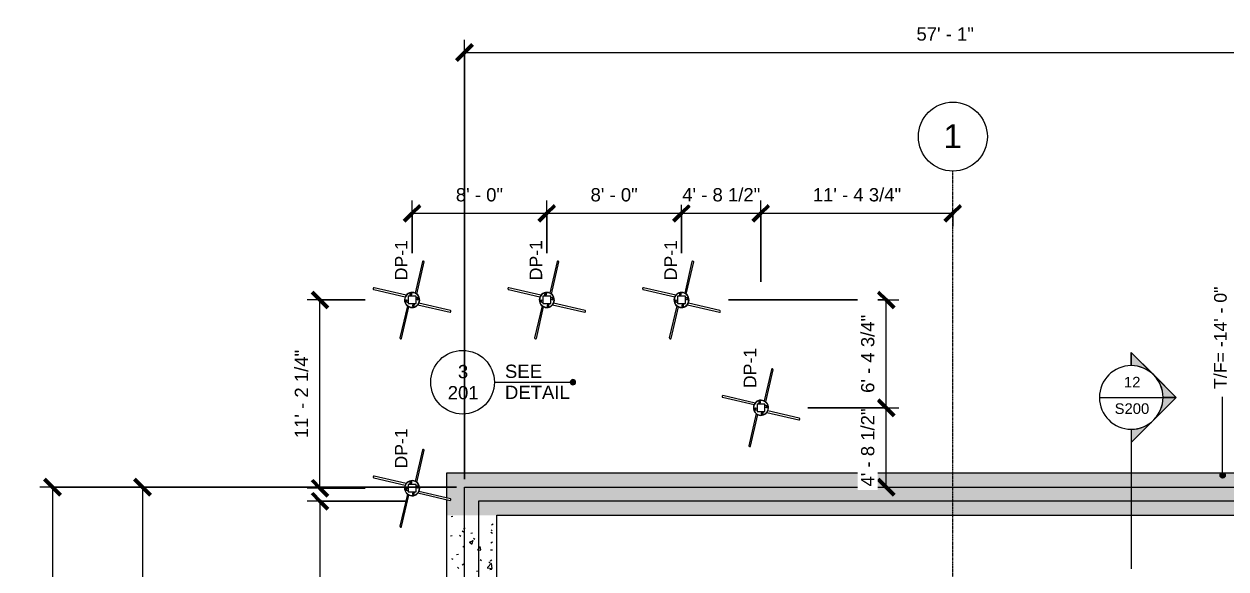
# Model space of a CAD drawing. Header units: inches. Extents: x -4143 to -1685, y 9660 to 12417.
# Drawn here: x -4143 to -3287, y 12029 to 12417 of the extents above; entities that cross this region are included whole.
import ezdxf

# ---------------------------------------------------------------- set-up
doc = ezdxf.new("R2010")
doc.units = ezdxf.units.IN
doc.header["$MEASUREMENT"] = 0
doc.linetypes.add('Línea de rejilla', pattern=[0.875, 0.5, -0.125, 0.125, -0.125])
doc.linetypes.add('Trazo', pattern=[0.25, 0.125, -0.125])
for name, color, linetype, lineweight in [('A-ANNO-DIMS', 211, 'Continuous', 9), ('A-ANNO-DIMS-96', 211, 'Continuous', 9), ('A-ANNO-NOTE', 131, 'Continuous', 9), ('A-DETL-GENF', 92, 'Continuous', 9), ('G-ANNO-SYMB', 111, 'Continuous', 9), ('S-FNDN', 32, 'Continuous', 9), ('S-FNDN-HDLN', 4, 'Trazo', 9), ('S-FNDN-IDEN', 2, 'Continuous', 9), ('S-GRID', 1, 'Continuous', 9), ('S-GRID-IDEN', 1, 'Continuous', 9)]:
    doc.layers.add(name, color=color, linetype=linetype, lineweight=lineweight)
doc.styles.add('Arial', font='arial.ttf', dxfattribs={"height": 9.448819})
doc.styles.add('Arial_1', font='arial.ttf', dxfattribs={"height": 17.007874})
doc.styles.add('Arial_2', font='arial.ttf', dxfattribs={"height": 9})
doc.styles.add('Arial_5', font='arial.ttf', dxfattribs={"height": 7.559055})
doc.dimstyles.new('Diagonal_-_Arial_2_5_rounding', dxfattribs={"dimscale": 12, "dimtxt": 9.640246, "dimasz": 0.944882, "dimexe": 0.755906, "dimexo": 0.472441, "dimgap": 0.472441, "dimtad": 1, "dimrnd": 0.25, "dimzin": 1, "dimdsep": 46, "dimlunit": 4, "dimtxsty": 'Arial', "dimblk1": 'OBLIQUE', "dimblk2": 'OBLIQUE', "dimsah": 1, "dimcen": 0.09, "dimazin": 0, "dimtfac": 1, "dimtdec": 4, "dimtix": 1, "dimtmove": 0, "dimatfit": 3, "dimfxl": 1, "dimtvp": 1, "dimtfill": 1, "dimfrac": 2, "dimtolj": 1, "dimtzin": 0, "dimarcsym": 2})
pattern_1 = [(50, (0, 0), (27.5427, -2.40992), [2.88, -31.68]), (355, (0, 0), (-5.327844, 28.884266), [2.304, -25.344]), (100.451, (2.295, -0.2), (22.215316, 26.47393), [2.448, -26.924]), (46.184, (0, 7.68), (40.981875, -6.35642), [4.32, -47.52]), (96.636, (3.415, 7.15), (35.89075, 37.40619), [3.671, -40.386]), (351.184, (0, 7.68), (35.89097, 37.40622), [3.456, -38.016]), (21, (3.84, 5.76), (22.921036, -15.46073), [2.88, -31.68]), (326, (3.84, 5.76), (9.34353, 27.84574), [2.304, -25.344]), (71.451, (5.75, 4.472), (32.26477, 12.38442), [2.448, -26.924]), (37.5, (0, 0), (0.466855, 12.782707), [1.267, -23.77, 1.267, -24.461, -25.44]), (37.5, (0, 0), (0.466855, 12.782707), [-50.765, 1.267, -24.173]), (7.5, (0, 0), (10.10159, 15.14509), [1.267, -13.402, 1.267, -23.194, -9.696]), (7.5, (0, 0), (10.10159, 15.14509), [-39.13, 1.267, -8.429]), (327.5, (-8.563, 0), (20.499161, -0.86578), [1.267, -8.333, 1.267, -28.685, -39.744]), (327.5, (-8.563, 0), (20.499161, -0.86578), [-39.552, 1.267, -38.477]), (317.5, (-12.403, 0), (22.39478, 3.844288), [1.267, -11.213, 1.267, -18.624, -28.224]), (317.5, (-12.403, 0), (22.39478, 3.844288), [-32.371, 1.267, -26.957])]

# ---------------------------------------------------------------- blocks, each defined once
blk = doc.blocks.new('316600 - Special Foundations - Diamond Pier - Generic - 316600 - Special Foundations - Diamond Pier - Generic-562664-FOUNDATION PLAN 01')
at = {"layer": 'S-FNDN', "color": 7}
for p, q in [((7.46, 27.36), (2.26, 4.87)), ((3.39, 4.19), (8.68, 27.08)), ((-4.15, 3.38), (-27.08, 8.68)), ((-27.36, 7.46), (-4.87, 2.26)), ((2.77, 2.62), (-2.77, 2.62)), ((-2.77, 2.62), (-2.77, -2.62)), ((-1.42, 4.32), (-1.77, 2.8)), ((-0.47, 2.87), (-0.2, 4.04)), ((2.77, -2.62), (2.77, 2.62)), ((4.32, 1.42), (2.77, 1.78)), ((2.86, 0.48), (4.04, 0.2)), ((-3.39, -4.19), (-8.68, -27.08)), ((-7.46, -27.36), (-2.26, -4.87)), ((-4.32, -1.42), (-2.77, -1.78)), ((-2.88, -0.47), (-4.04, -0.2)), ((-2.77, -2.62), (2.77, -2.62)), ((0.47, -2.87), (0.2, -4.04)), ((1.42, -4.32), (1.77, -2.8)), ((4.15, -3.38), (27.08, -8.68)), ((27.36, -7.46), (4.87, -2.26))]:
    blk.add_line(p, q, dxfattribs=at)
for radius, start, end in [(5.41, 166.9807, 346.9807), (5.41, 346.9807, 166.9807), (5.21, 166.9807, 346.9807), (5.21, 346.9807, 166.9807)]:
    blk.add_arc((0, 0), radius, start, end, dxfattribs=at)
for centre, major_axis, start_param, end_param in [((8.07, 27.22), (-0.609, 0.141), 4.712389, 6.283185), ((8.07, 27.22), (-0.609, 0.141), 3.141593, 4.712389), ((-27.22, 8.07), (0.141, 0.609), 0, 1.570796), ((-27.22, 8.07), (0.141, 0.609), 1.570796, 3.141593), ((-0.81, 4.18), (-0.609, 0.141), 4.712389, 7.853982), ((-0.81, 4.18), (-0.609, 0.141), 1.570796, 4.712389), ((4.18, 0.81), (0.141, 0.609), 1.570796, 4.712389), ((4.18, 0.81), (0.141, 0.609), 4.712389, 7.853982), ((-4.18, -0.81), (0.141, 0.609), 1.570796, 4.712389), ((-4.18, -0.81), (0.141, 0.609), 4.712389, 7.853982), ((0.81, -4.18), (-0.609, 0.141), 4.712389, 7.853982), ((0.81, -4.18), (-0.609, 0.141), 1.570796, 4.712389), ((27.22, -8.07), (0.141, 0.609), 3.141593, 4.712389), ((27.22, -8.07), (0.141, 0.609), 4.712389, 6.283185), ((-8.07, -27.22), (-0.609, 0.141), 0, 1.570796), ((-8.07, -27.22), (-0.609, 0.141), 1.570796, 3.141593)]:
    blk.add_ellipse(centre, major_axis=major_axis, ratio=0.764544, start_param=start_param, end_param=end_param, dxfattribs=at)
blk = doc.blocks.new('316600 - Special Foundations - Diamond Pier - Generic - 316600 - Special Foundations - Diamond Pier - Generic-V32-FOUNDATION PLAN 01')
at = {"layer": 'S-FNDN', "color": 7}
for p, q in [((7.46, 27.36), (2.26, 4.87)), ((3.39, 4.19), (8.68, 27.08)), ((-4.15, 3.38), (-27.08, 8.68)), ((-27.36, 7.46), (-4.87, 2.26)), ((2.77, 2.62), (-2.77, 2.62)), ((-2.77, 2.62), (-2.77, -2.62)), ((-1.42, 4.32), (-1.77, 2.8)), ((-0.47, 2.87), (-0.2, 4.04)), ((2.77, -2.62), (2.77, 2.62)), ((4.32, 1.42), (2.77, 1.78)), ((2.88, 0.47), (4.04, 0.2)), ((-3.39, -4.19), (-8.68, -27.08)), ((-7.46, -27.36), (-2.26, -4.87)), ((-4.32, -1.42), (-2.77, -1.78)), ((-2.86, -0.48), (-4.04, -0.2)), ((-2.77, -2.62), (2.77, -2.62)), ((0.47, -2.87), (0.2, -4.04)), ((1.42, -4.32), (1.77, -2.8)), ((4.15, -3.38), (27.08, -8.68)), ((27.36, -7.46), (4.87, -2.26))]:
    blk.add_line(p, q, dxfattribs=at)
for radius, start, end in [(5.41, 166.9807, 346.9807), (5.41, 346.9807, 166.9807), (5.21, 166.9807, 346.9807), (5.21, 346.9807, 166.9807)]:
    blk.add_arc((0, 0), radius, start, end, dxfattribs=at)
for centre, major_axis, start_param, end_param in [((8.07, 27.22), (-0.609, 0.141), 4.712389, 6.283185), ((8.07, 27.22), (-0.609, 0.141), 3.141593, 4.712389), ((-27.22, 8.07), (0.141, 0.609), 0, 1.570796), ((-27.22, 8.07), (0.141, 0.609), 1.570796, 3.141593), ((-0.81, 4.18), (-0.609, 0.141), 4.712389, 7.853982), ((-0.81, 4.18), (-0.609, 0.141), 1.570796, 4.712389), ((4.18, 0.81), (0.141, 0.609), 1.570796, 4.712389), ((4.18, 0.81), (0.141, 0.609), 4.712389, 7.853982), ((-4.18, -0.81), (0.141, 0.609), 1.570796, 4.712389), ((-4.18, -0.81), (0.141, 0.609), 4.712389, 7.853982), ((0.81, -4.18), (-0.609, 0.141), 4.712389, 7.853982), ((0.81, -4.18), (-0.609, 0.141), 1.570796, 4.712389), ((27.22, -8.07), (0.141, 0.609), 3.141593, 4.712389), ((27.22, -8.07), (0.141, 0.609), 4.712389, 6.283185), ((-8.07, -27.22), (-0.609, 0.141), 0, 1.570796), ((-8.07, -27.22), (-0.609, 0.141), 1.570796, 3.141593)]:
    blk.add_ellipse(centre, major_axis=major_axis, ratio=0.764544, start_param=start_param, end_param=end_param, dxfattribs=at)
blk = doc.blocks.new('316600 - Special Foundations - Diamond Pier - Generic - 316600 - Special Foundations - Diamond Pier - Generic-V33-FOUNDATION PLAN 01')
at = {"layer": 'S-FNDN', "color": 7}
for p, q in [((7.46, 27.36), (2.26, 4.87)), ((3.39, 4.19), (8.68, 27.08)), ((-4.15, 3.38), (-27.08, 8.68)), ((-27.36, 7.46), (-4.87, 2.26)), ((2.77, 2.62), (-2.77, 2.62)), ((-2.77, 2.62), (-2.77, -2.62)), ((-1.42, 4.32), (-1.77, 2.8)), ((-0.47, 2.87), (-0.2, 4.04)), ((2.77, -2.62), (2.77, 2.62)), ((4.32, 1.42), (2.77, 1.78)), ((2.88, 0.47), (4.04, 0.2)), ((-3.39, -4.19), (-8.68, -27.08)), ((-7.46, -27.36), (-2.26, -4.87)), ((-4.32, -1.42), (-2.77, -1.78)), ((-2.88, -0.47), (-4.04, -0.2)), ((-2.77, -2.62), (2.77, -2.62)), ((0.47, -2.87), (0.2, -4.04)), ((1.42, -4.32), (1.77, -2.8)), ((4.15, -3.38), (27.08, -8.68)), ((27.36, -7.46), (4.87, -2.26))]:
    blk.add_line(p, q, dxfattribs=at)
for radius, start, end in [(5.41, 166.9807, 346.9807), (5.41, 346.9807, 166.9807), (5.21, 166.9807, 346.9807), (5.21, 346.9807, 166.9807)]:
    blk.add_arc((0, 0), radius, start, end, dxfattribs=at)
for centre, major_axis, start_param, end_param in [((8.07, 27.22), (-0.609, 0.141), 4.712389, 6.283185), ((8.07, 27.22), (-0.609, 0.141), 3.141593, 4.712389), ((-27.22, 8.07), (0.141, 0.609), 0, 1.570796), ((-27.22, 8.07), (0.141, 0.609), 1.570796, 3.141593), ((-0.81, 4.18), (-0.609, 0.141), 4.712389, 7.853982), ((-0.81, 4.18), (-0.609, 0.141), 1.570796, 4.712389), ((4.18, 0.81), (0.141, 0.609), 1.570796, 4.712389), ((4.18, 0.81), (0.141, 0.609), 4.712389, 7.853982), ((-4.18, -0.81), (0.141, 0.609), 1.570796, 4.712389), ((-4.18, -0.81), (0.141, 0.609), 4.712389, 7.853982), ((0.81, -4.18), (-0.609, 0.141), 4.712389, 7.853982), ((0.81, -4.18), (-0.609, 0.141), 1.570796, 4.712389), ((27.22, -8.07), (0.141, 0.609), 3.141593, 4.712389), ((27.22, -8.07), (0.141, 0.609), 4.712389, 6.283185), ((-8.07, -27.22), (-0.609, 0.141), 0, 1.570796), ((-8.07, -27.22), (-0.609, 0.141), 1.570796, 3.141593)]:
    blk.add_ellipse(centre, major_axis=major_axis, ratio=0.764544, start_param=start_param, end_param=end_param, dxfattribs=at)
blk = doc.blocks.new('DETAIL_1 - DETAIL_1-617805-FOUNDATION PLAN 01')
at = {"layer": 'A-DETL-GENF'}
blk.add_hatch(color=256, dxfattribs=at).paths.add_polyline_path([(56, -1.88), (56.49, -1.82), (56.94, -1.63), (57.33, -1.33), (57.63, -0.94), (57.82, -0.49), (57.88, 0), (57.82, 0.49), (57.63, 0.94), (57.33, 1.33), (56.94, 1.63), (56.49, 1.82), (56, 1.88), (55.51, 1.82), (55.06, 1.63), (54.67, 1.33), (54.37, 0.94), (54.18, 0.49), (54.12, 0), (54.18, -0.49), (54.37, -0.94), (54.67, -1.33), (55.06, -1.63), (55.51, -1.82)], flags=0)
blk.add_line((0, 0), (54.12, 0), dxfattribs=at)
blk.add_circle((-22.68, 0), 22.68, dxfattribs=at)
for start, end in [(0, 180), (180, 360)]:
    blk.add_arc((56, 0), 1.88, start, end, dxfattribs=at)
blk = doc.blocks.new('Grid - Extremo inicial de rejilla - Círculo-11506-FOUNDATION PLAN 01')
at = {"layer": 'S-GRID-IDEN'}
blk.add_circle((0, 0), 0.2559, dxfattribs=at)
blk = doc.blocks.new('DIMBLOCK11-FOUNDATION PLAN 01')
at = {"layer": 'A-ANNO-DIMS-96', "lineweight": 50}
for p, q in [((-3932.41, 12220.59), (-3938.07, 12226.26)), ((-3932.41, 12220.59), (-3926.74, 12214.92)), ((-3932.41, 12086.46), (-3938.07, 12092.13)), ((-3932.41, 12086.46), (-3926.74, 12080.8))]:
    blk.add_line(p, q, dxfattribs=at)
at = {"layer": 'A-ANNO-DIMS-96'}
for p, q in [((-3900.1, 12220.59), (-3941.48, 12220.59)), ((-3932.41, 12086.46), (-3932.41, 12220.59)), ((-3932.41, 12220.59), (-3900.1, 12220.59)), ((-3900.1, 12086.46), (-3941.48, 12086.46)), ((-3932.41, 12086.46), (-3900.1, 12086.46))]:
    blk.add_line(p, q, dxfattribs=at)
at = {"layer": 'A-ANNO-DIMS-96', "color": 0, "insert": (-3950.34, 12122.08), "char_height": 9.4488, "width": 75.4609, "attachment_point": 1, "rotation": 90, "line_spacing_factor": 0.941778, "style": 'Arial', "bg_fill": 3, "box_fill_scale": 1.25, "bg_fill_color": 256, "bg_fill_true_color": 13158600, "bg_fill_transparency": 0}
blk.add_mtext('11\' - 2 1/4"', dxfattribs=at)
blk = doc.blocks.new('_Oblique')
at = {"color": 0, "linetype": 'ByBlock', "lineweight": -2}
blk.add_line((-0.5, -0.5), (0.5, 0.5), dxfattribs=at)
blk = doc.blocks.new('DIMBLOCK12-FOUNDATION PLAN 01')
at = {"layer": 'A-ANNO-DIMS-96'}
for p, q in [((-3866.72, 12253.97), (-3866.72, 12291.4)), ((-3770.72, 12253.97), (-3770.72, 12291.4)), ((-3866.72, 12282.33), (-3770.72, 12282.33)), ((-3866.72, 12282.33), (-3866.72, 12253.97)), ((-3770.72, 12282.33), (-3770.72, 12253.97))]:
    blk.add_line(p, q, dxfattribs=at)
at = {"layer": 'A-ANNO-DIMS-96', "lineweight": 50}
for p, q in [((-3866.72, 12282.33), (-3861.05, 12288)), ((-3770.72, 12282.33), (-3765.05, 12288)), ((-3866.72, 12282.33), (-3872.39, 12276.66)), ((-3770.72, 12282.33), (-3776.39, 12276.66))]:
    blk.add_line(p, q, dxfattribs=at)
at = {"layer": 'A-ANNO-DIMS-96', "color": 0, "insert": (-3835.56, 12300.27), "char_height": 9.449, "width": 40.4, "attachment_point": 1, "line_spacing_factor": 0.941778, "style": 'Arial', "bg_fill": 3, "box_fill_scale": 1.25, "bg_fill_color": 256, "bg_fill_true_color": 13158600, "bg_fill_transparency": 0}
blk.add_mtext('8\' - 0"', dxfattribs=at)
blk = doc.blocks.new('DIMBLOCK13-FOUNDATION PLAN 01')
at = {"layer": 'A-ANNO-DIMS-96'}
for p, q in [((-3770.72, 12253.97), (-3770.72, 12291.4)), ((-3674.72, 12253.97), (-3674.72, 12291.4)), ((-3770.72, 12282.33), (-3674.72, 12282.33)), ((-3770.72, 12282.33), (-3770.72, 12253.97)), ((-3674.72, 12282.33), (-3674.72, 12253.97))]:
    blk.add_line(p, q, dxfattribs=at)
at = {"layer": 'A-ANNO-DIMS-96', "lineweight": 50}
for p, q in [((-3770.72, 12282.33), (-3765.05, 12288)), ((-3674.72, 12282.33), (-3669.05, 12288)), ((-3770.72, 12282.33), (-3776.39, 12276.66)), ((-3674.72, 12282.33), (-3680.39, 12276.66))]:
    blk.add_line(p, q, dxfattribs=at)
at = {"layer": 'A-ANNO-DIMS-96', "color": 0, "insert": (-3739.56, 12300.27), "char_height": 9.449, "width": 40.4, "attachment_point": 1, "line_spacing_factor": 0.941778, "style": 'Arial', "bg_fill": 3, "box_fill_scale": 1.25, "bg_fill_color": 256, "bg_fill_true_color": 13158600, "bg_fill_transparency": 0}
blk.add_mtext('8\' - 0"', dxfattribs=at)
blk = doc.blocks.new('DIMBLOCK14-FOUNDATION PLAN 01')
at = {"layer": 'A-ANNO-DIMS-96'}
for p, q in [((-3674.72, 12253.97), (-3674.72, 12291.4)), ((-3618.12, 12233.51), (-3618.12, 12291.4)), ((-3674.72, 12282.33), (-3618.12, 12282.33)), ((-3674.72, 12282.33), (-3674.72, 12253.97)), ((-3618.12, 12282.33), (-3618.12, 12233.51))]:
    blk.add_line(p, q, dxfattribs=at)
at = {"layer": 'A-ANNO-DIMS-96', "lineweight": 50}
for p, q in [((-3674.72, 12282.33), (-3669.05, 12288)), ((-3618.12, 12282.33), (-3612.45, 12288)), ((-3674.72, 12282.33), (-3680.39, 12276.66)), ((-3618.12, 12282.33), (-3623.79, 12276.66))]:
    blk.add_line(p, q, dxfattribs=at)
at = {"layer": 'A-ANNO-DIMS-96', "color": 0, "insert": (-3674.23, 12300.27), "char_height": 9.4488, "width": 66.7402, "attachment_point": 1, "line_spacing_factor": 0.941778, "style": 'Arial', "bg_fill": 3, "box_fill_scale": 1.25, "bg_fill_color": 256, "bg_fill_true_color": 13158600, "bg_fill_transparency": 0}
blk.add_mtext('4\' - 8 1/2"', dxfattribs=at)
blk = doc.blocks.new('DIMBLOCK15-FOUNDATION PLAN 01')
at = {"layer": 'A-ANNO-DIMS-96'}
for p, q in [((-3618.12, 12233.51), (-3618.12, 12291.4)), ((-3481.32, 12284.68), (-3481.32, 12273.26)), ((-3481.32, 12282.33), (-3481.32, 12284.68)), ((-3618.12, 12282.33), (-3481.32, 12282.33)), ((-3618.12, 12282.33), (-3618.12, 12233.51))]:
    blk.add_line(p, q, dxfattribs=at)
at = {"layer": 'A-ANNO-DIMS-96', "lineweight": 50}
for p, q in [((-3618.12, 12282.33), (-3612.45, 12288)), ((-3481.32, 12282.33), (-3475.65, 12288)), ((-3618.12, 12282.33), (-3623.79, 12276.66)), ((-3481.32, 12282.33), (-3486.99, 12276.66))]:
    blk.add_line(p, q, dxfattribs=at)
at = {"layer": 'A-ANNO-DIMS-96', "color": 0, "insert": (-3581.17, 12300.27), "char_height": 9.4488, "width": 75.4609, "attachment_point": 1, "line_spacing_factor": 0.941778, "style": 'Arial', "bg_fill": 3, "box_fill_scale": 1.25, "bg_fill_color": 256, "bg_fill_true_color": 13158600, "bg_fill_transparency": 0}
blk.add_mtext('11\' - 4 3/4"', dxfattribs=at)
blk = doc.blocks.new('DIMBLOCK19-FOUNDATION PLAN 01')
at = {"layer": 'A-ANNO-DIMS-96', "lineweight": 50}
for p, q in [((-3932.41, 12077.19), (-3938.07, 12082.86)), ((-3932.41, 12077.19), (-3926.74, 12071.52)), ((-3932.41, 11842.99), (-3938.07, 11848.66)), ((-3932.41, 11842.99), (-3926.74, 11837.32))]:
    blk.add_line(p, q, dxfattribs=at)
at = {"layer": 'A-ANNO-DIMS-96'}
for p, q in [((-3870.5, 12077.19), (-3941.48, 12077.19)), ((-3932.41, 12077.19), (-3932.41, 11842.99)), ((-3932.41, 12077.19), (-3870.5, 12077.19)), ((-3824.99, 11842.99), (-3941.48, 11842.99)), ((-3932.41, 11842.99), (-3824.99, 11842.99))]:
    blk.add_line(p, q, dxfattribs=at)
at = {"layer": 'A-ANNO-DIMS-96', "color": 0, "insert": (-3950.34, 11928.65), "char_height": 9.4488, "width": 75.4609, "attachment_point": 1, "rotation": 90, "line_spacing_factor": 0.941778, "style": 'Arial', "bg_fill": 3, "box_fill_scale": 1.25, "bg_fill_color": 256, "bg_fill_true_color": 13158600, "bg_fill_transparency": 0}
blk.add_mtext('19\' - 6 1/4"', dxfattribs=at)
blk = doc.blocks.new('DIMBLOCK23-FOUNDATION PLAN 01')
at = {"layer": 'A-ANNO-DIMS-96', "lineweight": 50}
for p, q in [((-3528.81, 12143.79), (-3534.48, 12149.46)), ((-3528.81, 12143.79), (-3523.14, 12138.12)), ((-3528.81, 12087.19), (-3534.48, 12092.86)), ((-3528.81, 12087.19), (-3523.14, 12081.52))]:
    blk.add_line(p, q, dxfattribs=at)
at = {"layer": 'A-ANNO-DIMS-96'}
for p, q in [((-3584.75, 12143.79), (-3519.74, 12143.79)), ((-3528.81, 12143.79), (-3584.75, 12143.79)), ((-3528.81, 12087.19), (-3528.81, 12143.79)), ((-3531.16, 12087.19), (-3519.74, 12087.19)), ((-3528.81, 12087.19), (-3531.16, 12087.19))]:
    blk.add_line(p, q, dxfattribs=at)
at = {"layer": 'A-ANNO-DIMS-96', "color": 0, "insert": (-3546.75, 12087.68), "char_height": 9.4488, "width": 66.7402, "attachment_point": 1, "rotation": 90, "line_spacing_factor": 0.941778, "style": 'Arial', "bg_fill": 3, "box_fill_scale": 1.25, "bg_fill_color": 256, "bg_fill_true_color": 13158600, "bg_fill_transparency": 0}
blk.add_mtext('4\' - 8 1/2"', dxfattribs=at)
blk = doc.blocks.new('DIMBLOCK24-FOUNDATION PLAN 01')
at = {"layer": 'A-ANNO-DIMS-96', "lineweight": 50}
for p, q in [((-3528.81, 12220.59), (-3534.48, 12226.26)), ((-3528.81, 12220.59), (-3523.14, 12214.92)), ((-3528.81, 12143.79), (-3534.48, 12149.46)), ((-3528.81, 12143.79), (-3523.14, 12138.12))]:
    blk.add_line(p, q, dxfattribs=at)
at = {"layer": 'A-ANNO-DIMS-96'}
for p, q in [((-3641.35, 12220.59), (-3519.74, 12220.59)), ((-3528.81, 12220.59), (-3641.35, 12220.59)), ((-3528.81, 12143.79), (-3528.81, 12220.59)), ((-3584.75, 12143.79), (-3519.74, 12143.79)), ((-3528.81, 12143.79), (-3584.75, 12143.79))]:
    blk.add_line(p, q, dxfattribs=at)
at = {"layer": 'A-ANNO-DIMS-96', "color": 0, "insert": (-3546.75, 12154.38), "char_height": 9.4488, "width": 66.7402, "attachment_point": 1, "rotation": 90, "line_spacing_factor": 0.941778, "style": 'Arial', "bg_fill": 3, "box_fill_scale": 1.25, "bg_fill_color": 256, "bg_fill_true_color": 13158600, "bg_fill_transparency": 0}
blk.add_mtext('6\' - 4 3/4"', dxfattribs=at)
blk = doc.blocks.new('Drafting View - Extremo inicial de sección - Rellenado-1561-FOUNDATION PLAN 01')
at = {"layer": 'G-ANNO-SYMB'}
h = blk.add_hatch(color=256, dxfattribs=at)
edge = h.paths.add_edge_path(flags=0)
edge.add_line((-0.2362, 0.3341), (-0.2362, 0.2362))
edge.add_arc((-0.2362, 0), 0.2362, 90, 135)
edge.add_line((-0.4033, 0.167), (-0.2362, 0.3341))
h = blk.add_hatch(color=256, dxfattribs=at)
edge = h.paths.add_edge_path(flags=0)
edge.add_line((-0.2362, 0.3341), (-0.0692, 0.167))
edge.add_arc((-0.2362, 0), 0.2362, 45, 90)
edge.add_line((-0.2362, 0.2362), (-0.2362, 0.3341))
h = blk.add_hatch(color=256, dxfattribs=at)
edge = h.paths.add_edge_path(flags=0)
edge.add_line((-0.5703, 0), (-0.4033, 0.167))
edge.add_arc((-0.2362, 0), 0.2362, 135, 180)
edge.add_line((-0.4724, 0), (-0.5703, 0))
h = blk.add_hatch(color=256, dxfattribs=at)
edge = h.paths.add_edge_path(flags=0)
edge.add_line((0.0978, 0), (0, 0))
edge.add_arc((-0.2362, 0), 0.2362, 360, 405)
edge.add_line((-0.0692, 0.167), (0.0978, 0))
for p, q in [((-0.2362, 0.3341), (-0.5703, 0)), ((-0.2362, 0.3341), (-0.4033, 0.167)), ((-0.2362, 0.3341), (0.0978, 0)), ((-0.2362, 0.2362), (-0.2362, 0.3341)), ((-0.2362, 0.3341), (-0.2362, 0.2362)), ((-0.0692, 0.167), (-0.2362, 0.3341)), ((-0.4033, 0.167), (-0.5703, 0)), ((0.0978, 0), (-0.0692, 0.167)), ((-0.5703, 0), (-0.4724, 0)), ((0, 0), (0.0978, 0)), ((-0.4724, 0), (-0.5703, 0)), ((0, 0), (0.0978, 0))]:
    blk.add_line(p, q, dxfattribs=at)
for start, end in [(360, 180), (90, 135), (45, 90), (135, 180), (360, 45), (180, 360)]:
    blk.add_arc((-0.2362, 0), 0.2362, start, end, dxfattribs=at)
blk = doc.blocks.new('DIMBLOCK39-FOUNDATION PLAN 01')
at = {"layer": 'A-ANNO-DIMS-96'}
for p, q in [((-3834.99, 12087.19), (-4067.93, 12087.19)), ((-4058.86, 12087.19), (-4058.86, 11834.99)), ((-4058.86, 12087.19), (-3834.99, 12087.19)), ((-3824.99, 11834.99), (-4067.93, 11834.99)), ((-4058.86, 11834.99), (-3824.99, 11834.99))]:
    blk.add_line(p, q, dxfattribs=at)
at = {"layer": 'A-ANNO-DIMS-96', "lineweight": 50}
for p, q in [((-4058.86, 12087.19), (-4064.52, 12092.86)), ((-4058.86, 12087.19), (-4053.19, 12081.52)), ((-4058.86, 11834.99), (-4064.52, 11840.66)), ((-4058.86, 11834.99), (-4053.19, 11829.32))]:
    blk.add_line(p, q, dxfattribs=at)
at = {"layer": 'A-ANNO-DIMS-96', "color": 0, "insert": (-4076.79, 11929.65), "char_height": 9.4488, "width": 75.4609, "attachment_point": 1, "rotation": 90, "line_spacing_factor": 0.941778, "style": 'Arial', "bg_fill": 3, "box_fill_scale": 1.25, "bg_fill_color": 256, "bg_fill_true_color": 13158600, "bg_fill_transparency": 0}
blk.add_mtext('21\' - 0 1/4"', dxfattribs=at)
blk = doc.blocks.new('DIMBLOCK50-FOUNDATION PLAN 01')
at = {"layer": 'A-ANNO-DIMS-96'}
for p, q in [((-3829.32, 12092.86), (-3829.32, 12405.96)), ((-3144.32, 12164.86), (-3144.32, 12405.96)), ((-3829.32, 12396.89), (-3144.32, 12396.89)), ((-3829.32, 12396.89), (-3829.32, 12092.86)), ((-3144.32, 12396.89), (-3144.32, 12164.86))]:
    blk.add_line(p, q, dxfattribs=at)
at = {"layer": 'A-ANNO-DIMS-96', "lineweight": 50}
for p, q in [((-3829.32, 12396.89), (-3834.99, 12391.22)), ((-3829.32, 12396.89), (-3823.65, 12402.56)), ((-3144.32, 12396.89), (-3149.99, 12391.22)), ((-3144.32, 12396.89), (-3138.65, 12402.56))]:
    blk.add_line(p, q, dxfattribs=at)
at = {"layer": 'A-ANNO-DIMS-96', "color": 0, "insert": (-3507.29, 12414.83), "char_height": 9.449, "width": 49.1208, "attachment_point": 1, "line_spacing_factor": 0.941778, "style": 'Arial', "bg_fill": 3, "box_fill_scale": 1.25, "bg_fill_color": 256, "bg_fill_true_color": 13158600, "bg_fill_transparency": 0}
blk.add_mtext('57\' - 1"', dxfattribs=at)
blk = doc.blocks.new('DIMBLOCK95-FOUNDATION PLAN 01')
at = {"layer": 'A-ANNO-DIMS-96'}
for p, q in [((-3834.99, 12087.19), (-4132.09, 12087.19)), ((-4123.02, 12087.19), (-4123.02, 11830.99)), ((-4123.02, 12087.19), (-3834.99, 12087.19)), ((-3834.99, 11830.99), (-4132.09, 11830.99)), ((-4123.02, 11830.99), (-3834.99, 11830.99))]:
    blk.add_line(p, q, dxfattribs=at)
at = {"layer": 'A-ANNO-DIMS-96', "lineweight": 50}
for p, q in [((-4123.02, 12087.19), (-4128.69, 12092.86)), ((-4123.02, 12087.19), (-4117.35, 12081.52)), ((-4123.02, 11830.99), (-4128.69, 11836.66)), ((-4123.02, 11830.99), (-4117.35, 11825.32))]:
    blk.add_line(p, q, dxfattribs=at)
at = {"layer": 'A-ANNO-DIMS-96', "color": 0, "insert": (-4140.96, 11927.65), "char_height": 9.4488, "width": 75.4609, "attachment_point": 1, "rotation": 90, "line_spacing_factor": 0.941778, "style": 'Arial', "bg_fill": 3, "box_fill_scale": 1.25, "bg_fill_color": 256, "bg_fill_true_color": 13158600, "bg_fill_transparency": 0}
blk.add_mtext('21\' - 4 1/4"', dxfattribs=at)

msp = doc.modelspace()

# ---------------------------------------------------------------- hatches: boundary and pattern name
at = {"layer": 'S-FNDN'}
h = msp.add_hatch(dxfattribs=at)
h.set_pattern_fill('FP_7', color=256, style=0, pattern_type=2)
h.set_pattern_definition(pattern_1)
h.paths.add_polyline_path([(-3839.01527, 12067.1894), (-2604.32374, 12067.1894), (-2604.32374, 12076.6894), (-2556.32374, 12076.6894), (-2556.32374, 12067.1894), (-1966.32374, 12067.1894), (-1966.32374, 12077.1894), (-1930.32374, 12077.1894), (-1930.32374, 12097.1894), (-3842.32374, 12097.1894), (-3842.32374, 12079.6853), (-3839.24491, 12078.95154), (-3839.07264, 12078.74568), (-3839.01527, 12078.44484), (-3839.08815, 12078.12964), (-3839.27176, 12077.88452), (-3839.51691, 12077.77517), (-3839.76225, 12077.81004), (-3842.32374, 12078.40232), (-3842.32374, 12067.1894), (-3839.03585, 12067.1894)], flags=0)
h = msp.add_hatch(dxfattribs=at)
h.set_pattern_fill('FP_7', color=256, style=0, pattern_type=2)
h.set_pattern_definition(pattern_1)
h.paths.add_polyline_path([(-3842.32374, 11830.9894), (-3819.32374, 11830.9894), (-3819.32374, 11848.9894), (-3806.32374, 11848.9894), (-3806.32374, 12067.1894), (-3842.32374, 12067.1894), (-3842.32374, 11838.9894)], flags=0)
at = {"layer": 'S-FNDN-IDEN'}
h = msp.add_hatch(color=256, dxfattribs=at)
edge = h.paths.add_edge_path(flags=0)
edge.add_arc((-3289.04098, 12095.58569), 1.875, 0, 360)

# ---------------------------------------------------------------- linework, layer by layer
at = {"layer": 'G-ANNO-SYMB'}
for p, q in [((-3376.87266, 12151.12516), (-3331.51833, 12151.12516)), ((-3354.1955, 12128.44799), (-3354.1955, 12028.94995))]:
    msp.add_line(p, q, dxfattribs=at)
at = {"layer": 'S-FNDN', "color": 253}
for p, q in [((-3155.32374, 12097.1894), (-3842.32374, 12097.1894)), ((-3842.32374, 12097.1894), (-3842.32374, 12079.68323)), ((-3842.32374, 12078.40232), (-3842.32374, 11830.9894)), ((-3806.32374, 12067.1894), (-3017.13624, 12067.1894)), ((-3806.32374, 11848.9894), (-3806.32374, 12067.1894))]:
    msp.add_line(p, q, dxfattribs=at)
at = {"layer": 'S-FNDN'}
for p, q in [((-3829.32374, 12087.1894), (-3144.32569, 12087.1894)), ((-3829.32374, 11434.99135), (-3829.32374, 12087.1894)), ((-2996.13624, 12077.1894), (-3819.32374, 12077.1894)), ((-3819.32374, 12077.1894), (-3819.32374, 11838.9894))]:
    msp.add_line(p, q, dxfattribs=at)
at = {"layer": 'S-FNDN-HDLN'}
msp.add_line((-3842.32374, 12079.68127), (-3842.32374, 12078.40427), dxfattribs=at)
at = {"layer": 'S-FNDN-IDEN'}
msp.add_line((-3289.04098, 12095.58569), (-3289.04098, 12151.51325), dxfattribs=at)
msp.add_circle((-3289.04098, 12095.58569), 1.875, dxfattribs=at)
at = {"layer": 'S-GRID', "linetype": 'Línea de rejilla'}
msp.add_line((-3481.32374, 9772.6103), (-3481.32374, 12312.41399), dxfattribs=at)

# ---------------------------------------------------------------- block references
at = {"layer": 'A-DETL-GENF'}
msp.add_blockref('DETAIL_1 - DETAIL_1-617805-FOUNDATION PLAN 01', (-3808.09539, 12161.99255), dxfattribs=at)
at = {"layer": 'G-ANNO-SYMB', "xscale": 95.99999999999994, "yscale": 95.99999999999994, "zscale": 95.99999999999994, "rotation": 269.9999999999996}
msp.add_blockref('Drafting View - Extremo inicial de sección - Rellenado-1561-FOUNDATION PLAN 01', (-3354.1955, 12128.44799), dxfattribs=at)
at = {"layer": 'S-FNDN', "color": 7}
for name, p in [('316600 - Special Foundations - Diamond Pier - Generic - 316600 - Special Foundations - Diamond Pier - Generic-562664-FOUNDATION PLAN 01', (-3866.72374, 12220.5894)), ('316600 - Special Foundations - Diamond Pier - Generic - 316600 - Special Foundations - Diamond Pier - Generic-V33-FOUNDATION PLAN 01', (-3770.72374, 12220.5894)), ('316600 - Special Foundations - Diamond Pier - Generic - 316600 - Special Foundations - Diamond Pier - Generic-V32-FOUNDATION PLAN 01', (-3674.72374, 12220.5894)), ('316600 - Special Foundations - Diamond Pier - Generic - 316600 - Special Foundations - Diamond Pier - Generic-V33-FOUNDATION PLAN 01', (-3618.12374, 12143.7894)), ('316600 - Special Foundations - Diamond Pier - Generic - 316600 - Special Foundations - Diamond Pier - Generic-562664-FOUNDATION PLAN 01', (-3866.72374, 12086.4644))]:
    msp.add_blockref(name, p, dxfattribs=at)
at = {"layer": 'S-GRID-IDEN', "xscale": 95.99999999999994, "yscale": 95.99999999999994, "zscale": 95.99999999999994}
msp.add_blockref('Grid - Extremo inicial de rejilla - Círculo-11506-FOUNDATION PLAN 01', (-3481.32374, 12336.98092), dxfattribs=at)

# ---------------------------------------------------------------- texts
at = {"layer": 'A-ANNO-NOTE', "attachment_point": 1, "style": 'Arial'}
for s, insert, char_height, width in [('3', (-3834.09017, 12174.27661), 9.44882, 8.787), ('SEE', (-3800.55392, 12174.51343), 9.448819, 31.815), ('201', (-3841.34017, 12159.27661), 9.448819, 26.361), ('DETAIL', (-3800.55392, 12159.51343), 9.448819, 56.055)]:
    msp.add_mtext(s, dxfattribs=dict(at, insert=insert, char_height=char_height, width=width))
at = {"layer": 'G-ANNO-SYMB', "char_height": 7.559055, "attachment_point": 1, "style": 'Arial_5'}
for s, insert, width in [('12', (-3359.3832, 12165.82441), 14.544), ('S200', (-3366.01627, 12146.96841), 30.603)]:
    msp.add_mtext(s, dxfattribs=dict(at, insert=insert, width=width))
at = {"layer": 'S-FNDN-IDEN', "char_height": 9, "attachment_point": 1, "rotation": 90, "style": 'Arial_2'}
for s, insert, width in [('DP-1', (-3879.0273, 12234.61896), 35.148), ('DP-1', (-3783.0273, 12234.61896), 35.148), ('DP-1', (-3687.0273, 12234.61896), 35.148), ('T/F= -14\' - 0"', (-3295.1598, 12157.23469), 89.082), ('DP-1', (-3630.4273, 12157.81896), 35.148), ('DP-1', (-3879.0273, 12100.49396), 35.148)]:
    msp.add_mtext(s, dxfattribs=dict(at, insert=insert, width=width))
at = {"layer": 'S-GRID-IDEN', "insert": (-3488.07481, 12345.77083), "char_height": 17.00787, "width": 16.059, "attachment_point": 1, "style": 'Arial_1'}
msp.add_mtext('1', dxfattribs=at)

# ---------------------------------------------------------------- next in the draw order: dimensions: what is measured, and where the dimension line sits
at = {"layer": 'A-ANNO-DIMS'}
dim = msp.add_linear_dim(base=(-3770.72374, 12282.33027), p1=(-3866.72374, 12248.29786), p2=(-3770.72374, 12248.29786), dimstyle='Diagonal_-_Arial_2_5_rounding', override={"dimpost": '<>', "dimfxl": 96}, dxfattribs=at)
dim.commit()
dim.dimension.update_dxf_attribs({"geometry": 'DIMBLOCK12-FOUNDATION PLAN 01', "text_midpoint": (-3818.72374, 12292.82387)})
for base, p1, p2, override, picture, middle in [((-3932.4053372595, 12220.5893961105), (-3894.4322055304, 12086.4643961107), (-3894.4322055304, 12220.5893961105), {"dimpost": '<>', "dimfxl": 134.125}, 'DIMBLOCK11-FOUNDATION PLAN 01', (-3942.8183739932, 12153.5268961106)), ((-3528.80988, 12143.7894), (-3536.82747, 12087.1894), (-3590.41527, 12143.7894), {"dimpost": '<>', "dimfxl": 77.94365}, 'DIMBLOCK23-FOUNDATION PLAN 01', (-3539.36471, 12115.4894))]:
    dim = msp.add_linear_dim(base=base, p1=p1, p2=p2, angle=90, dimstyle='Diagonal_-_Arial_2_5_rounding', override=override, dxfattribs=at)
    dim.commit()
    dim.dimension.update_dxf_attribs({"geometry": picture, "text_midpoint": middle})

# ---------------------------------------------------------------- next in the draw order: dimensions: what is measured, and where the dimension line sits
dim = msp.add_linear_dim(base=(-3674.72374, 12282.33027), p1=(-3770.72374, 12248.29786), p2=(-3674.72374, 12248.29786), dimstyle='Diagonal_-_Arial_2_5_rounding', override={"dimpost": '<>', "dimfxl": 96}, dxfattribs=at)
dim.commit()
dim.dimension.update_dxf_attribs({"geometry": 'DIMBLOCK13-FOUNDATION PLAN 01', "text_midpoint": (-3722.72374, 12292.82387)})
dim = msp.add_linear_dim(base=(-3932.40534, 11842.9894), p1=(-3864.83234, 12077.1894), p2=(-3819.32374, 11842.9894), angle=90, dimstyle='Diagonal_-_Arial_2_5_rounding', override={"dimpost": '<>', "dimfxl": 238.580539}, dxfattribs=at)
dim.commit()
dim.dimension.update_dxf_attribs({"geometry": 'DIMBLOCK19-FOUNDATION PLAN 01', "text_midpoint": (-3942.96017, 11960.0894)})

# ---------------------------------------------------------------- next in the draw order: dimensions: what is measured, and where the dimension line sits
dim = msp.add_linear_dim(base=(-3618.12374, 12282.33027), p1=(-3674.72374, 12248.29786), p2=(-3618.12374, 12227.84158), dimstyle='Diagonal_-_Arial_2_5_rounding', override={"dimpost": '<>', "dimfxl": 60.183217}, dxfattribs=at)
dim.commit()
dim.dimension.update_dxf_attribs({"geometry": 'DIMBLOCK14-FOUNDATION PLAN 01', "text_midpoint": (-3646.42374, 12292.8851)})
dim = msp.add_linear_dim(base=(-4058.85555, 11834.9894), p1=(-3829.32374, 12087.1894), p2=(-3819.32374, 11834.9894), angle=90, dimstyle='Diagonal_-_Arial_2_5_rounding', override={"dimpost": '<>', "dimfxl": 252.398177}, dxfattribs=at)
dim.commit()
dim.dimension.update_dxf_attribs({"geometry": 'DIMBLOCK39-FOUNDATION PLAN 01', "text_midpoint": (-4069.41038, 11961.0894)})

# ---------------------------------------------------------------- next in the draw order: dimensions: what is measured, and where the dimension line sits
dim = msp.add_linear_dim(base=(-3481.32374, 12282.33027), p1=(-3618.12374, 12227.84158), p2=(-3481.32374, 12290.34786), dimstyle='Diagonal_-_Arial_2_5_rounding', override={"dimpost": '<>', "dimfxl": 150.403707}, dxfattribs=at)
dim.commit()
dim.dimension.update_dxf_attribs({"geometry": 'DIMBLOCK15-FOUNDATION PLAN 01', "text_midpoint": (-3549.72374, 12292.88833)})

# ---------------------------------------------------------------- next in the draw order: dimensions: what is measured, and where the dimension line sits
dim = msp.add_linear_dim(base=(-3528.80988, 12220.5894), p1=(-3590.41527, 12143.7894), p2=(-3647.01527, 12220.5894), angle=90, dimstyle='Diagonal_-_Arial_2_5_rounding', override={"dimpost": '<>', "dimfxl": 95.403354}, dxfattribs=at)
dim.commit()
dim.dimension.update_dxf_attribs({"geometry": 'DIMBLOCK24-FOUNDATION PLAN 01', "text_midpoint": (-3539.36793, 12182.1894)})

# ---------------------------------------------------------------- next in the draw order: dimensions: what is measured, and where the dimension line sits
dim = msp.add_linear_dim(base=(-3144.32374, 12396.88997), p1=(-3829.32374, 12087.1894), p2=(-3144.32374, 12159.1894), dimstyle='Diagonal_-_Arial_2_5_rounding', override={"dimpost": '<>', "dimfxl": 688.773548}, dxfattribs=at)
dim.commit()
dim.dimension.update_dxf_attribs({"geometry": 'DIMBLOCK50-FOUNDATION PLAN 01', "text_midpoint": (-3486.82374, 12407.38357)})

# ---------------------------------------------------------------- next in the draw order: dimensions: what is measured, and where the dimension line sits
dim = msp.add_linear_dim(base=(-4123.01961, 11830.9894), p1=(-3829.32374, 12087.1894), p2=(-3829.32374, 11830.9894), angle=90, dimstyle='Diagonal_-_Arial_2_5_rounding', override={"dimpost": '<>', "dimfxl": 256.2}, dxfattribs=at)
dim.commit()
dim.dimension.update_dxf_attribs({"geometry": 'DIMBLOCK95-FOUNDATION PLAN 01', "text_midpoint": (-4133.57444, 11959.0894)})

doc.saveas('drawing.dxf')
